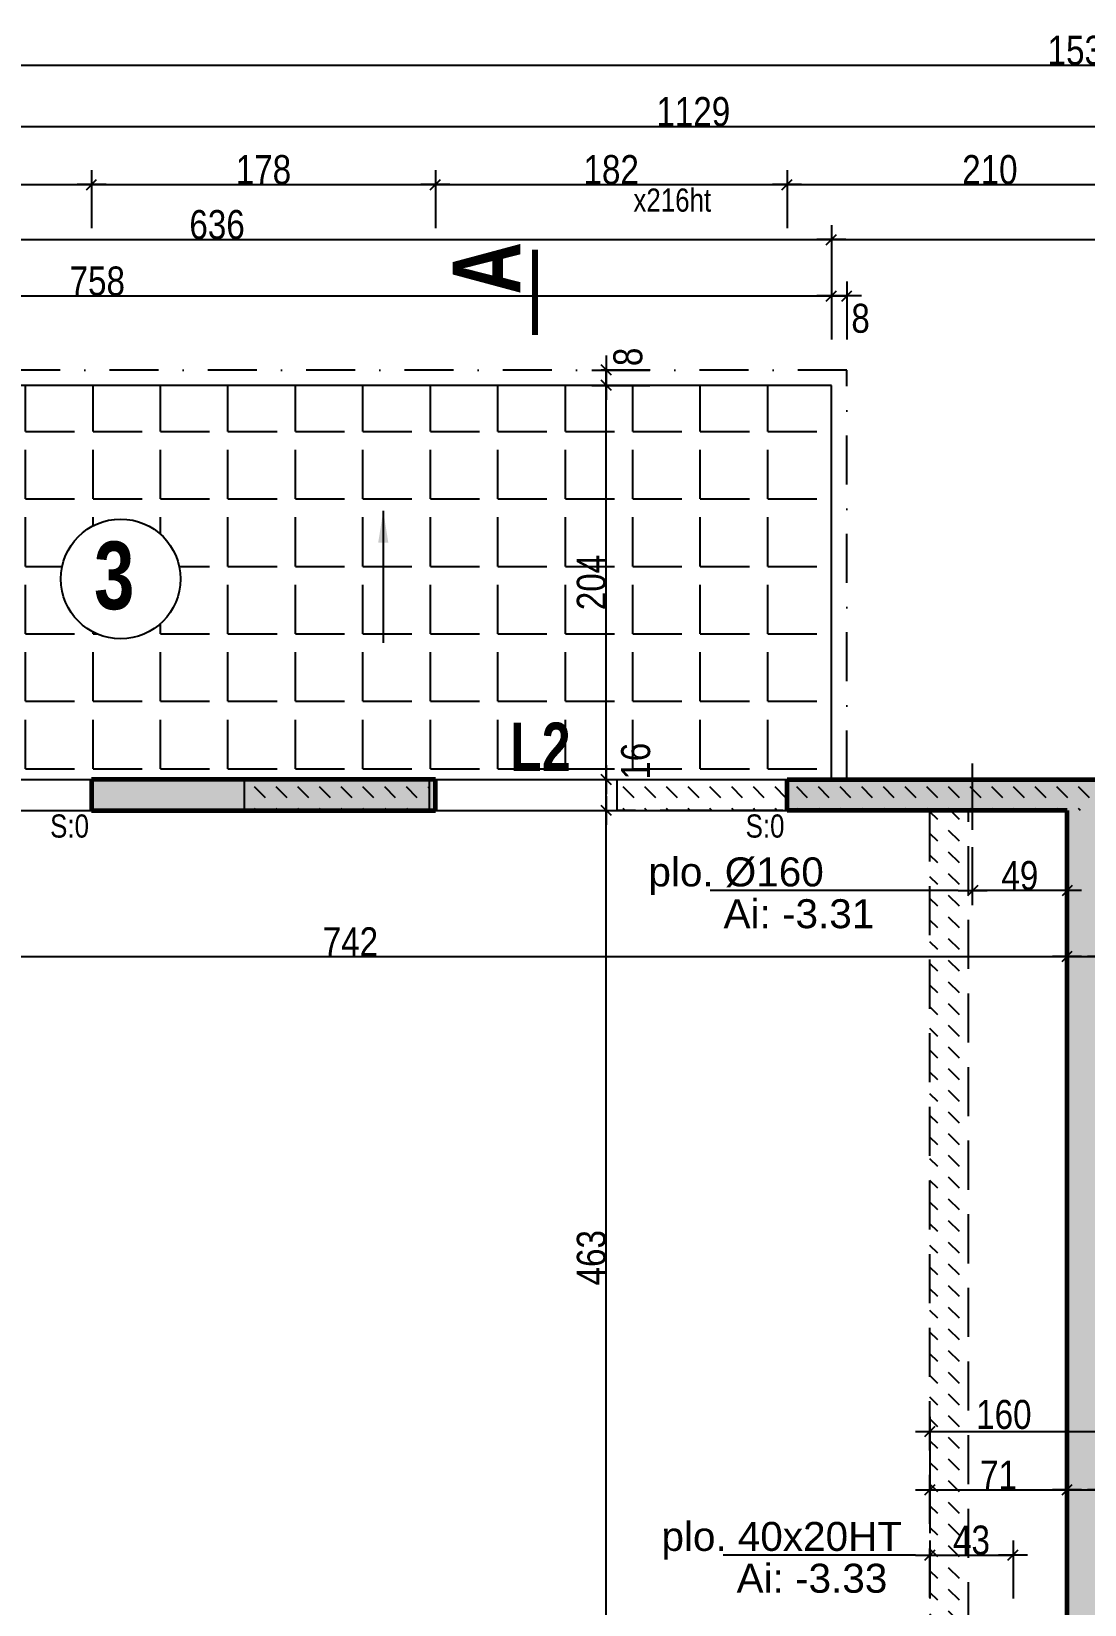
# Model space of a CAD drawing. Header units: millimetres. Extents: x -1921 to 5237, y 0 to 8595.
# Drawn here: x 543 to 1088, y 6889 to 7703 of the extents above; entities that cross this region are included whole.
import ezdxf
from ezdxf.enums import TextEntityAlignment as Align

# ---------------------------------------------------------------- set-up
doc = ezdxf.new("R2010")
doc.units = ezdxf.units.MM
doc.linetypes.add('CACHEX2', pattern=[19.05, 12.7, -6.35])
doc.linetypes.add('TIRETPTX2', pattern=[50.8, 25.4, -12.7, 0, -12.7])
for name, color, linetype in [('01_cote_gen', 4, 'Continuous'), ('01_isolant ext', 2, 'TIRETPTX2'), ('01_linteaux', 2, 'Continuous'), ('01_murs_sup', 2, 'CACHEX2'), ('01_poch_BN', 9, 'Continuous'), ('01_poch_murs', 253, 'Continuous'), ('01_resv', 32, 'Continuous'), ('01_texte', 230, 'Continuous'), ('AA_COTES', 2, 'Continuous')]:
    doc.layers.add(name, color=color, linetype=linetype)
doc.layers.add('01_murs_coup', color=5, linetype='Continuous', lineweight=60)
doc.styles.add('ARIAL', font='arial.ttf')
doc.styles.add('impact', font='impact.ttf')
doc.styles.add('MATTE_TXT', font='arial.ttf')
doc.styles.add('STYLE2', font='ARIALN.TTF')
doc.dimstyles.new('JB50', dxfattribs={"dimscale": 0.1, "dimtxt": 150, "dimasz": 15, "dimexe": 0.1, "dimexo": 0.1, "dimgap": 0.09, "dimtad": 1, "dimdec": 1, "dimdsep": 46, "dimtxsty": 'STYLE2', "dimblk1": 'BOND_G', "dimblk2": 'BOND_D', "dimsah": 1, "dimcen": 1.5, "dimdle": 0.01, "dimse1": 1, "dimse2": 1, "dimclrd": 4, "dimclre": 2, "dimclrt": 6, "dimazin": 2, "dimtfac": 2.333333, "dimtdec": 1, "dimtix": 1, "dimtmove": 2, "dimatfit": 3, "dimldrblk": 'BOND_G', "dimfxl": 1, "dimtolj": 1, "dimtzin": 0, "dimarcsym": 0})
pattern_1 = [(135, (-32158.9156, 27422.237), (-11.2253202, 9e-16), [7.9375, -7.9375])]

# ---------------------------------------------------------------- blocks, each defined once
blk = doc.blocks.new('BOND_G')
at = {"layer": 'AA_COTES', "color": 0}
for p, q in [((0, -5), (0, 15)), ((5, 0), (-5, 0)), ((1.77, 1.77), (-1.77, -1.77))]:
    blk.add_line(p, q, dxfattribs=at)
blk = doc.blocks.new('BOND_D')
at = {"layer": 'AA_COTES', "color": 0}
for p, q in [((5, 0), (-5, 0)), ((-1.77, -1.77), (1.77, 1.77)), ((0, 5), (0, -15))]:
    blk.add_line(p, q, dxfattribs=at)
blk = doc.blocks.new('*D16')
at = {"layer": '01_linteaux', "color": 4, "lineweight": -2, "transparency": 16777216}
blk.add_line((322.42, 7685.63), (1853.42, 7685.63), dxfattribs=at)
at = {"layer": 'DEFPOINTS', "color": 0}
for p in [(1854.92, 7685.63), (320.92, 7551.67), (1854.92, 7547.18)]:
    blk.add_point(p, dxfattribs=at)
at = {"layer": '01_linteaux', "color": 4, "lineweight": -2, "transparency": 16777216, "xscale": 1.5, "yscale": 1.5, "zscale": 1.5, "rotation": 180}
blk.add_blockref('BOND_G', (320.92, 7685.63), dxfattribs=at)
at = {"layer": '01_linteaux', "color": 4, "lineweight": -2, "transparency": 16777216, "xscale": 1.5, "yscale": 1.5, "zscale": 1.5}
blk.add_blockref('BOND_D', (1854.92, 7685.63), dxfattribs=at)
at = {"layer": '01_linteaux', "color": 6, "transparency": 16777216, "insert": (1087.92, 7693.3), "char_height": 15, "attachment_point": 5, "style": 'STYLE2'}
blk.add_mtext('\\A1;1534', dxfattribs=at)
blk = doc.blocks.new('*D17')
at = {"layer": '01_cote_gen', "color": 4, "lineweight": -2, "transparency": 16777216}
blk.add_line((338.42, 7224.4), (1077.42, 7224.4), dxfattribs=at)
at = {"layer": 'DEFPOINTS', "color": 0}
for p in [(336.92, 7235.08), (1078.92, 7235.08), (1078.92, 7224.4)]:
    blk.add_point(p, dxfattribs=at)
at = {"layer": '01_cote_gen', "color": 4, "lineweight": -2, "transparency": 16777216, "xscale": 1.5, "yscale": 1.5, "zscale": 1.5, "rotation": 180}
blk.add_blockref('BOND_G', (336.92, 7224.4), dxfattribs=at)
at = {"layer": '01_cote_gen', "color": 4, "lineweight": -2, "transparency": 16777216, "xscale": 1.5, "yscale": 1.5, "zscale": 1.5}
blk.add_blockref('BOND_D', (1078.92, 7224.4), dxfattribs=at)
at = {"layer": '01_cote_gen', "color": 6, "transparency": 16777216, "insert": (707.92, 7231.94), "char_height": 15, "attachment_point": 5, "style": 'STYLE2'}
blk.add_mtext('\\A1;742', dxfattribs=at)
blk = doc.blocks.new('*D18')
at = {"layer": '01_cote_gen', "color": 4, "lineweight": -2, "transparency": 16777216}
blk.add_line((1080.42, 7224.4), (1095.42, 7224.4), dxfattribs=at)
at = {"layer": 'DEFPOINTS', "color": 0}
for p in [(1096.92, 7224.4), (1078.92, 7175.58), (1096.92, 7175.58)]:
    blk.add_point(p, dxfattribs=at)
at = {"layer": '01_cote_gen', "color": 4, "lineweight": -2, "transparency": 16777216, "xscale": 1.5, "yscale": 1.5, "zscale": 1.5, "rotation": 180}
blk.add_blockref('BOND_G', (1078.92, 7224.4), dxfattribs=at)
at = {"layer": '01_cote_gen', "color": 4, "lineweight": -2, "transparency": 16777216, "xscale": 1.5, "yscale": 1.5, "zscale": 1.5}
blk.add_blockref('BOND_D', (1096.92, 7224.4), dxfattribs=at)
at = {"layer": '01_cote_gen', "color": 6, "transparency": 16777216, "insert": (1107.19, 7212.23), "char_height": 15, "attachment_point": 5, "style": 'STYLE2'}
blk.add_mtext('\\A1;18', dxfattribs=at)
blk = doc.blocks.new('*D67')
at = {"layer": '01_cote_gen', "color": 4, "lineweight": -2, "transparency": 16777216}
blk.add_line((322.42, 7653.91), (1448.42, 7653.91), dxfattribs=at)
at = {"layer": 'DEFPOINTS', "color": 0}
for p in [(320.92, 7663.13), (1449.92, 7653.91), (1449.92, 7540.79)]:
    blk.add_point(p, dxfattribs=at)
at = {"layer": '01_cote_gen', "color": 4, "lineweight": -2, "transparency": 16777216, "xscale": 1.5, "yscale": 1.5, "zscale": 1.5, "rotation": 180}
blk.add_blockref('BOND_G', (320.92, 7653.91), dxfattribs=at)
at = {"layer": '01_cote_gen', "color": 4, "lineweight": -2, "transparency": 16777216, "xscale": 1.5, "yscale": 1.5, "zscale": 1.5}
blk.add_blockref('BOND_D', (1449.92, 7653.91), dxfattribs=at)
at = {"layer": '01_cote_gen', "color": 6, "transparency": 16777216, "insert": (885.42, 7661.58), "char_height": 15, "attachment_point": 5, "style": 'STYLE2'}
blk.add_mtext('\\A1;1129', dxfattribs=at)
blk = doc.blocks.new('*D71')
at = {"layer": '01_cote_gen', "color": 4, "lineweight": -2, "transparency": 16777216}
blk.add_line((393.42, 7623.89), (572.42, 7623.89), dxfattribs=at)
at = {"layer": 'DEFPOINTS', "color": 0}
for p in [(573.92, 7623.89), (391.92, 7601.39), (573.92, 7328.79)]:
    blk.add_point(p, dxfattribs=at)
at = {"layer": '01_cote_gen', "color": 4, "lineweight": -2, "transparency": 16777216, "xscale": 1.5, "yscale": 1.5, "zscale": 1.5, "rotation": 180}
blk.add_blockref('BOND_G', (391.92, 7623.89), dxfattribs=at)
at = {"layer": '01_cote_gen', "color": 4, "lineweight": -2, "transparency": 16777216, "xscale": 1.5, "yscale": 1.5, "zscale": 1.5}
blk.add_blockref('BOND_D', (573.92, 7623.89), dxfattribs=at)
at = {"layer": '01_cote_gen', "color": 6, "transparency": 16777216, "insert": (482.92, 7631.56), "char_height": 15, "attachment_point": 5, "style": 'STYLE2'}
blk.add_mtext('\\A1;182', dxfattribs=at)
blk = doc.blocks.new('*D72')
at = {"layer": '01_cote_gen', "color": 4, "lineweight": -2, "transparency": 16777216}
blk.add_line((575.42, 7623.89), (750.42, 7623.89), dxfattribs=at)
at = {"layer": 'DEFPOINTS', "color": 0}
for p in [(751.92, 7623.89), (573.92, 7328.79), (751.92, 7328.79)]:
    blk.add_point(p, dxfattribs=at)
at = {"layer": '01_cote_gen', "color": 4, "lineweight": -2, "transparency": 16777216, "xscale": 1.5, "yscale": 1.5, "zscale": 1.5, "rotation": 180}
blk.add_blockref('BOND_G', (573.92, 7623.89), dxfattribs=at)
at = {"layer": '01_cote_gen', "color": 4, "lineweight": -2, "transparency": 16777216, "xscale": 1.5, "yscale": 1.5, "zscale": 1.5}
blk.add_blockref('BOND_D', (751.92, 7623.89), dxfattribs=at)
at = {"layer": '01_cote_gen', "color": 6, "transparency": 16777216, "insert": (662.92, 7631.56), "char_height": 15, "attachment_point": 5, "style": 'STYLE2'}
blk.add_mtext('\\A1;178', dxfattribs=at)
blk = doc.blocks.new('*D73')
at = {"layer": '01_cote_gen', "color": 4, "lineweight": -2, "transparency": 16777216}
blk.add_line((753.42, 7623.89), (932.42, 7623.89), dxfattribs=at)
at = {"layer": 'DEFPOINTS', "color": 0}
for p in [(933.92, 7623.89), (751.92, 7601.39), (933.92, 7328.79)]:
    blk.add_point(p, dxfattribs=at)
at = {"layer": '01_cote_gen', "color": 4, "lineweight": -2, "transparency": 16777216, "xscale": 1.5, "yscale": 1.5, "zscale": 1.5, "rotation": 180}
blk.add_blockref('BOND_G', (751.92, 7623.89), dxfattribs=at)
at = {"layer": '01_cote_gen', "color": 4, "lineweight": -2, "transparency": 16777216, "xscale": 1.5, "yscale": 1.5, "zscale": 1.5}
blk.add_blockref('BOND_D', (933.92, 7623.89), dxfattribs=at)
at = {"layer": '01_cote_gen', "color": 6, "transparency": 16777216, "insert": (842.92, 7631.56), "char_height": 15, "attachment_point": 5, "style": 'STYLE2'}
blk.add_mtext('\\A1;182', dxfattribs=at)
blk = doc.blocks.new('*D74')
at = {"layer": '01_cote_gen', "color": 4, "lineweight": -2, "transparency": 16777216}
blk.add_line((935.42, 7623.89), (1142.42, 7623.89), dxfattribs=at)
at = {"layer": 'DEFPOINTS', "color": 0}
for p in [(1143.92, 7623.89), (933.92, 7328.79), (1143.92, 7328.79)]:
    blk.add_point(p, dxfattribs=at)
at = {"layer": '01_cote_gen', "color": 4, "lineweight": -2, "transparency": 16777216, "xscale": 1.5, "yscale": 1.5, "zscale": 1.5, "rotation": 180}
blk.add_blockref('BOND_G', (933.92, 7623.89), dxfattribs=at)
at = {"layer": '01_cote_gen', "color": 4, "lineweight": -2, "transparency": 16777216, "xscale": 1.5, "yscale": 1.5, "zscale": 1.5}
blk.add_blockref('BOND_D', (1143.92, 7623.89), dxfattribs=at)
at = {"layer": '01_cote_gen', "color": 6, "transparency": 16777216, "insert": (1038.92, 7631.56), "char_height": 15, "attachment_point": 5, "style": 'STYLE2'}
blk.add_mtext('\\A1;210', dxfattribs=at)
blk = doc.blocks.new('*D80')
at = {"layer": '01_cote_gen', "color": 4, "lineweight": -2, "transparency": 16777216}
blk.add_line((322.42, 7595.43), (955.4, 7595.43), dxfattribs=at)
at = {"layer": 'DEFPOINTS', "color": 0}
for p in [(956.9, 7595.43), (320.92, 7572.93), (956.9, 7540.79)]:
    blk.add_point(p, dxfattribs=at)
at = {"layer": '01_cote_gen', "color": 4, "lineweight": -2, "transparency": 16777216, "xscale": 1.5, "yscale": 1.5, "zscale": 1.5, "rotation": 180}
blk.add_blockref('BOND_G', (320.92, 7595.43), dxfattribs=at)
at = {"layer": '01_cote_gen', "color": 4, "lineweight": -2, "transparency": 16777216, "xscale": 1.5, "yscale": 1.5, "zscale": 1.5}
blk.add_blockref('BOND_D', (956.9, 7595.43), dxfattribs=at)
at = {"layer": '01_cote_gen', "color": 6, "transparency": 16777216, "insert": (638.91, 7603.1), "char_height": 15, "attachment_point": 5, "style": 'STYLE2'}
blk.add_mtext('\\A1;636', dxfattribs=at)
blk = doc.blocks.new('*D81')
at = {"layer": '01_cote_gen', "color": 4, "lineweight": -2, "transparency": 16777216}
blk.add_line((200.4, 7566.22), (955.4, 7566.22), dxfattribs=at)
at = {"layer": 'DEFPOINTS', "color": 0}
for p in [(198.9, 7572.93), (956.9, 7572.93), (956.9, 7566.22)]:
    blk.add_point(p, dxfattribs=at)
at = {"layer": '01_cote_gen', "color": 4, "lineweight": -2, "transparency": 16777216, "xscale": 1.5, "yscale": 1.5, "zscale": 1.5, "rotation": 180}
blk.add_blockref('BOND_G', (198.9, 7566.22), dxfattribs=at)
at = {"layer": '01_cote_gen', "color": 4, "lineweight": -2, "transparency": 16777216, "xscale": 1.5, "yscale": 1.5, "zscale": 1.5}
blk.add_blockref('BOND_D', (956.9, 7566.22), dxfattribs=at)
at = {"layer": '01_cote_gen', "color": 6, "transparency": 16777216, "insert": (576.9, 7573.88), "char_height": 15, "attachment_point": 5, "style": 'STYLE2'}
blk.add_mtext('\\A1;758', dxfattribs=at)
blk = doc.blocks.new('*D82')
at = {"layer": '01_cote_gen', "color": 4, "lineweight": -2, "transparency": 16777216}
blk.add_line((958.4, 7595.43), (1448.42, 7595.43), dxfattribs=at)
at = {"layer": 'DEFPOINTS', "color": 0}
for p in [(1449.92, 7595.43), (956.9, 7587.93), (1449.92, 7527.91)]:
    blk.add_point(p, dxfattribs=at)
at = {"layer": '01_cote_gen', "color": 4, "lineweight": -2, "transparency": 16777216, "xscale": 1.5, "yscale": 1.5, "zscale": 1.5, "rotation": 180}
blk.add_blockref('BOND_G', (956.9, 7595.43), dxfattribs=at)
at = {"layer": '01_cote_gen', "color": 4, "lineweight": -2, "transparency": 16777216, "xscale": 1.5, "yscale": 1.5, "zscale": 1.5}
blk.add_blockref('BOND_D', (1449.92, 7595.43), dxfattribs=at)
at = {"layer": '01_cote_gen', "color": 6, "transparency": 16777216, "insert": (1203.41, 7603.1), "char_height": 15, "attachment_point": 5, "style": 'STYLE2'}
blk.add_mtext('\\A1;493', dxfattribs=at)
blk = doc.blocks.new('*D111')
at = {"layer": '01_cote_gen', "color": 4, "lineweight": -2, "transparency": 16777216}
blk.add_line((958.4, 7566.22), (963.4, 7566.22), dxfattribs=at)
at = {"layer": 'DEFPOINTS', "color": 0}
for p in [(964.9, 7566.22), (956.9, 7554.3), (964.9, 7527.91)]:
    blk.add_point(p, dxfattribs=at)
at = {"layer": '01_cote_gen', "color": 4, "lineweight": -2, "transparency": 16777216, "xscale": 1.5, "yscale": 1.5, "zscale": 1.5, "rotation": 180}
blk.add_blockref('BOND_G', (956.9, 7566.22), dxfattribs=at)
at = {"layer": '01_cote_gen', "color": 4, "lineweight": -2, "transparency": 16777216, "xscale": 1.5, "yscale": 1.5, "zscale": 1.5}
blk.add_blockref('BOND_D', (964.9, 7566.22), dxfattribs=at)
at = {"layer": '01_cote_gen', "color": 6, "transparency": 16777216, "insert": (972, 7554.58), "char_height": 15, "attachment_point": 5, "style": 'STYLE2'}
blk.add_mtext('\\A1;8', dxfattribs=at)
blk = doc.blocks.new('*D119')
at = {"layer": '01_cote_gen', "color": 4, "lineweight": -2, "transparency": 16777216}
blk.add_line((1009.42, 6948.34), (1077.42, 6948.34), dxfattribs=at)
at = {"layer": 'DEFPOINTS', "color": 0}
for p in [(1078.92, 6948.34), (1078.92, 6936.14), (1007.92, 6891.71)]:
    blk.add_point(p, dxfattribs=at)
at = {"layer": '01_cote_gen', "color": 4, "lineweight": -2, "transparency": 16777216, "xscale": 1.5, "yscale": 1.5, "zscale": 1.5, "rotation": 180}
blk.add_blockref('BOND_G', (1007.92, 6948.34), dxfattribs=at)
at = {"layer": '01_cote_gen', "color": 4, "lineweight": -2, "transparency": 16777216, "xscale": 1.5, "yscale": 1.5, "zscale": 1.5}
blk.add_blockref('BOND_D', (1078.92, 6948.34), dxfattribs=at)
at = {"layer": '01_cote_gen', "color": 6, "transparency": 16777216, "insert": (1043.42, 6955.88), "char_height": 15, "attachment_point": 5, "style": 'STYLE2'}
blk.add_mtext('\\A1;71', dxfattribs=at)
blk = doc.blocks.new('*D412')
at = {"layer": '01_cote_gen', "color": 4, "lineweight": -2, "transparency": 16777216}
blk.add_line((840.39, 6838.4), (840.39, 7298.4), dxfattribs=at)
at = {"layer": 'DEFPOINTS', "color": 0}
for p in [(840.39, 7299.9), (862.89, 7299.9), (862.89, 6836.9)]:
    blk.add_point(p, dxfattribs=at)
at = {"layer": '01_cote_gen', "color": 4, "lineweight": -2, "transparency": 16777216, "xscale": 1.5, "yscale": 1.5, "zscale": 1.5}
for name, p, rotation in [('BOND_D', (840.39, 7299.9), 90), ('BOND_G', (840.39, 6836.9), 270)]:
    blk.add_blockref(name, p, dxfattribs=dict(at, rotation=rotation))
at = {"layer": '01_cote_gen', "color": 6, "transparency": 16777216, "insert": (832.72, 7068.4), "char_height": 15, "attachment_point": 5, "rotation": 90, "style": 'STYLE2'}
blk.add_mtext('\\A1;463', dxfattribs=at)
blk = doc.blocks.new('*D413')
at = {"layer": '01_cote_gen', "color": 4, "lineweight": -2, "transparency": 16777216}
blk.add_line((840.39, 7301.4), (840.39, 7314.4), dxfattribs=at)
at = {"layer": 'DEFPOINTS', "color": 0}
for p in [(840.39, 7315.9), (862.89, 7315.9), (862.89, 7299.9)]:
    blk.add_point(p, dxfattribs=at)
at = {"layer": '01_cote_gen', "color": 4, "lineweight": -2, "transparency": 16777216, "xscale": 1.5, "yscale": 1.5, "zscale": 1.5}
for name, p, rotation in [('BOND_D', (840.39, 7315.9), 90), ('BOND_G', (840.39, 7299.9), 270)]:
    blk.add_blockref(name, p, dxfattribs=dict(at, rotation=rotation))
at = {"layer": '01_cote_gen', "color": 6, "transparency": 16777216, "insert": (855.67, 7325.41), "char_height": 15, "attachment_point": 5, "rotation": 90, "style": 'STYLE2'}
blk.add_mtext('\\A1;16', dxfattribs=at)
blk = doc.blocks.new('*D414')
at = {"layer": '01_cote_gen', "color": 4, "lineweight": -2, "transparency": 16777216}
blk.add_line((840.39, 7317.4), (840.39, 7518.41), dxfattribs=at)
at = {"layer": 'DEFPOINTS', "color": 0}
for p in [(840.39, 7519.91), (873.33, 7519.91), (880.75, 7315.9)]:
    blk.add_point(p, dxfattribs=at)
at = {"layer": '01_cote_gen', "color": 4, "lineweight": -2, "transparency": 16777216, "xscale": 1.5, "yscale": 1.5, "zscale": 1.5}
for name, p, rotation in [('BOND_D', (840.39, 7519.91), 90), ('BOND_G', (840.39, 7315.9), 270)]:
    blk.add_blockref(name, p, dxfattribs=dict(at, rotation=rotation))
at = {"layer": '01_cote_gen', "color": 6, "transparency": 16777216, "insert": (832.72, 7417.91), "char_height": 15, "attachment_point": 5, "rotation": 90, "style": 'STYLE2'}
blk.add_mtext('\\A1;204', dxfattribs=at)
blk = doc.blocks.new('*D415')
at = {"layer": '01_cote_gen', "color": 4, "lineweight": -2, "transparency": 16777216}
blk.add_line((840.39, 7521.41), (840.39, 7526.41), dxfattribs=at)
at = {"layer": 'DEFPOINTS', "color": 0}
for p in [(840.39, 7527.91), (862.89, 7527.91), (862.89, 7519.91)]:
    blk.add_point(p, dxfattribs=at)
at = {"layer": '01_cote_gen', "color": 4, "lineweight": -2, "transparency": 16777216, "xscale": 1.5, "yscale": 1.5, "zscale": 1.5}
for name, p, rotation in [('BOND_D', (840.39, 7527.91), 90), ('BOND_G', (840.39, 7519.91), 270)]:
    blk.add_blockref(name, p, dxfattribs=dict(at, rotation=rotation))
at = {"layer": '01_cote_gen', "color": 6, "transparency": 16777216, "insert": (851.61, 7534.69), "char_height": 15, "attachment_point": 5, "rotation": 90, "style": 'STYLE2'}
blk.add_mtext('\\A1;8', dxfattribs=at)
blk = doc.blocks.new('*D416')
at = {"layer": '01_cote_gen', "color": 4, "lineweight": -2, "transparency": 16777216}
blk.add_line((1080.42, 6948.34), (1095.42, 6948.34), dxfattribs=at)
at = {"layer": 'DEFPOINTS', "color": 0}
for p in [(1096.92, 6948.34), (1078.92, 6934.06), (1096.92, 6934.06)]:
    blk.add_point(p, dxfattribs=at)
at = {"layer": '01_cote_gen', "color": 4, "lineweight": -2, "transparency": 16777216, "xscale": 1.5, "yscale": 1.5, "zscale": 1.5, "rotation": 180}
blk.add_blockref('BOND_G', (1078.92, 6948.34), dxfattribs=at)
at = {"layer": '01_cote_gen', "color": 4, "lineweight": -2, "transparency": 16777216, "xscale": 1.5, "yscale": 1.5, "zscale": 1.5}
blk.add_blockref('BOND_D', (1096.92, 6948.34), dxfattribs=at)
at = {"layer": '01_cote_gen', "color": 6, "transparency": 16777216, "insert": (1111.93, 6934.7), "char_height": 15, "attachment_point": 5, "style": 'STYLE2'}
blk.add_mtext('\\A1;18', dxfattribs=at)
blk = doc.blocks.new('*D417')
at = {"layer": '01_cote_gen', "color": 4, "lineweight": -2, "transparency": 16777216}
blk.add_line((1009.42, 6978.53), (1166.42, 6978.53), dxfattribs=at)
at = {"layer": 'DEFPOINTS', "color": 0}
for p in [(1167.92, 6978.53), (1007.92, 6955.84), (1167.92, 6955.84)]:
    blk.add_point(p, dxfattribs=at)
at = {"layer": '01_cote_gen', "color": 4, "lineweight": -2, "transparency": 16777216, "xscale": 1.5, "yscale": 1.5, "zscale": 1.5, "rotation": 180}
blk.add_blockref('BOND_G', (1007.92, 6978.53), dxfattribs=at)
at = {"layer": '01_cote_gen', "color": 4, "lineweight": -2, "transparency": 16777216, "xscale": 1.5, "yscale": 1.5, "zscale": 1.5}
blk.add_blockref('BOND_D', (1167.92, 6978.53), dxfattribs=at)
at = {"layer": '01_cote_gen', "color": 6, "transparency": 16777216, "insert": (1046.16, 6987.19), "char_height": 15, "attachment_point": 5, "style": 'STYLE2'}
blk.add_mtext('\\A1;160', dxfattribs=at)
blk = doc.blocks.new('*D640')
at = {"layer": '01_resv', "color": 4, "lineweight": -2, "transparency": 16777216}
blk.add_line((1077.42, 7258.46), (1031.46, 7258.46), dxfattribs=at)
at = {"layer": 'DEFPOINTS', "color": 0}
for p in [(1078.92, 7299.9), (1029.96, 7289.86), (1029.96, 7258.46)]:
    blk.add_point(p, dxfattribs=at)
at = {"layer": '01_resv', "color": 4, "lineweight": -2, "transparency": 16777216, "xscale": 1.5, "yscale": 1.5, "zscale": 1.5, "rotation": 180}
blk.add_blockref('BOND_D', (1029.96, 7258.46), dxfattribs=at)
at = {"layer": '01_resv', "color": 4, "lineweight": -2, "transparency": 16777216, "xscale": 1.5, "yscale": 1.5, "zscale": 1.5}
blk.add_blockref('BOND_G', (1078.92, 7258.46), dxfattribs=at)
at = {"layer": '01_resv', "color": 6, "transparency": 16777216, "insert": (1054.44, 7266.13), "char_height": 15, "attachment_point": 5, "style": 'STYLE2'}
blk.add_mtext('\\A1;49', dxfattribs=at)
blk = doc.blocks.new('*D645')
at = {"layer": '01_resv', "color": 4, "lineweight": -2, "transparency": 16777216}
blk.add_line((1009.42, 6914.49), (1049.4, 6914.49), dxfattribs=at)
at = {"layer": 'DEFPOINTS', "color": 0}
for p in [(1050.9, 6914.49), (1007.92, 6874.02), (1050.9, 6853.5)]:
    blk.add_point(p, dxfattribs=at)
at = {"layer": '01_resv', "color": 4, "lineweight": -2, "transparency": 16777216, "xscale": 1.5, "yscale": 1.5, "zscale": 1.5, "rotation": 180}
blk.add_blockref('BOND_G', (1007.92, 6914.49), dxfattribs=at)
at = {"layer": '01_resv', "color": 4, "lineweight": -2, "transparency": 16777216, "xscale": 1.5, "yscale": 1.5, "zscale": 1.5}
blk.add_blockref('BOND_D', (1050.9, 6914.49), dxfattribs=at)
at = {"layer": '01_resv', "color": 6, "transparency": 16777216, "insert": (1029.41, 6922.16), "char_height": 15, "attachment_point": 5, "style": 'STYLE2'}
blk.add_mtext('\\A1;43', dxfattribs=at)

msp = doc.modelspace()

# ---------------------------------------------------------------- hatches: boundary and pattern name
at = {"layer": '01_murs_sup', "ltscale": 2}
h = msp.add_hatch(dxfattribs=at)
h.set_pattern_fill('DASH', color=256, scale=2.5, angle=135)
h.set_pattern_definition(pattern_1)
h.paths.add_polyline_path([(748.92, 7315.9), (652.92, 7315.9), (652.92, 7299.9), (748.92, 7299.9)])
h = msp.add_hatch(dxfattribs=at)
h.set_pattern_fill('DASH', color=256, scale=2.5, angle=135)
h.set_pattern_definition(pattern_1)
h.paths.add_polyline_path([(1522.92, 7315.9), (1469.92, 7315.9), (1469.92, 7315.92), (1449.92, 7315.92), (1449.92, 7315.9), (845.92, 7315.9), (845.92, 7299.9), (1007.92, 7299.9), (1007.92, 6663.9), (1025.92, 6663.9), (1025.92, 6818.9), (1149.92, 6818.9), (1149.92, 6788.9), (1167.92, 6788.9), (1167.92, 6836.9), (1027.92, 6836.9), (1027.92, 7299.9), (1522.92, 7299.9)])
at = {"layer": '01_poch_BN'}
h = msp.add_hatch(dxfattribs=at)
h.set_pattern_fill('ANGLE', color=256, scale=5)
h.set_pattern_definition([(0, (-40566.967, 43643.463), (0, 34.925), [25.4, -9.525]), (90, (-40566.967, 43643.463), (-34.925, 2e-15), [25.4, -9.525])])
h.paths.add_polyline_path([(956.9, 7519.91), (198.9, 7519.91), (320.92, 7315.9), (391.92, 7315.9), (573.92, 7315.9), (751.92, 7315.9), (933.92, 7315.9), (956.9, 7315.9)])
h.paths.add_polyline_path([(620, 7419.75, -1), (558.04, 7419.75, -1)], flags=16)
h.paths.add_polyline_path([(198.9, 7519.91), (198.9, 6993.91), (320.91, 6993.91), (320.91, 6995.9), (320.91, 6995.9), (320.92, 7092.9), (320.92, 7315.9)])
h.paths.add_polyline_path([(451, 7312.71), (451, 7339.32), (419.77, 7339.32), (419.77, 7312.71)], flags=9)
h.paths.add_polyline_path([(871.2, 7311.59), (871.2, 7338.2), (839.97, 7338.2), (839.97, 7311.59)], flags=9)
h.paths.add_polyline_path([(848.25, 7400), (848.25, 7436.17), (817.02, 7436.17), (817.02, 7400)], flags=24)
h.paths.add_polyline_path([(564.84, 7394.34), (606.51, 7394.34), (606.51, 7448.92), (564.84, 7448.92)], flags=24)
h.paths.add_polyline_path([(785.92, 7313.2), (826.56, 7313.2), (826.56, 7351.41), (785.92, 7351.41)], flags=9)
h.paths.add_polyline_path([(490.92, 7313.31), (527.49, 7313.31), (527.49, 7350.81), (490.92, 7350.81)], flags=9)
at = {"layer": '01_poch_murs'}
h = msp.add_hatch(color=256, dxfattribs=at)
h.dxf.hatch_style = 1
h.paths.add_polyline_path([(751.92, 7315.9), (573.92, 7315.9), (573.92, 7299.9), (751.92, 7299.9)])
h.paths.add_polyline_path([(1143.92, 7315.9), (933.92, 7315.9), (933.92, 7299.9), (1078.92, 7299.9), (1078.92, 6836.9), (1007.92, 6836.9), (1007.92, 6673.9), (1025.92, 6673.9), (1025.92, 6818.9), (1149.92, 6818.9), (1149.92, 6740.9), (1167.92, 6740.9), (1167.92, 6836.9), (1096.92, 6836.9), (1096.92, 7299.9), (1143.92, 7299.9)])
h.paths.add_polyline_path([(1025.92, 6571.91), (1007.92, 6571.91), (1007.92, 6310.91), (336.92, 6310.91), (336.92, 6400.92), (320.92, 6400.92), (320.92, 6292.92), (548.91, 6292.92), (548.91, 6272.91), (564.91, 6272.91), (564.91, 6292.91), (1007.92, 6292.91), (1007.92, 6310.91), (1025.92, 6310.91)])

# ---------------------------------------------------------------- linework, layer by layer
at = {"layer": '01_isolant ext'}
for p, q in [((964.9, 7527.91), (190.9, 7527.91)), ((964.9, 7315.9), (964.9, 7527.91))]:
    msp.add_line(p, q, dxfattribs=at)
at = {"layer": '01_linteaux'}
for p, q in [((956.9, 7519.91), (198.9, 7519.91)), ((956.9, 7315.9), (956.9, 7519.91)), ((391.92, 7315.9), (573.92, 7315.9)), ((751.92, 7315.9), (933.92, 7315.9)), ((391.92, 7299.9), (573.92, 7299.9)), ((751.92, 7299.9), (933.92, 7299.9))]:
    msp.add_line(p, q, dxfattribs=at)
at = {"layer": '01_murs_coup'}
for p, q in [((751.92, 7315.9), (573.92, 7315.9)), ((573.92, 7315.9), (573.92, 7299.9)), ((751.92, 7299.9), (751.92, 7315.9)), ((933.92, 7315.9), (1143.92, 7315.9)), ((933.92, 7299.9), (933.92, 7315.9)), ((573.92, 7299.9), (751.92, 7299.9)), ((1078.92, 7299.9), (933.92, 7299.9)), ((1078.92, 6836.9), (1078.92, 7299.9))]:
    msp.add_line(p, q, dxfattribs=at)
at = {"layer": '01_murs_sup', "ltscale": 2}
for p, q in [((748.92, 7315.9), (652.92, 7315.9)), ((652.92, 7315.9), (652.92, 7299.9)), ((748.92, 7299.9), (748.92, 7315.9)), ((845.92, 7315.9), (1449.92, 7315.9)), ((845.92, 7299.9), (845.92, 7315.9)), ((652.92, 7299.9), (748.92, 7299.9)), ((1007.92, 7299.9), (845.92, 7299.9)), ((1007.92, 6663.9), (1007.92, 7299.9)), ((1027.92, 6836.9), (1027.92, 7299.9))]:
    msp.add_line(p, q, dxfattribs=at)
at = {"layer": '01_resv'}
msp.add_line((1029.96, 7289.86), (1029.96, 7324.29), dxfattribs=at)
msp.add_solid([(1021.96, 7299.76), (1021.96, 7315.76), (1037.96, 7315.76), (1037.96, 7299.76)], dxfattribs=at)
at = {"layer": '01_texte'}
for p, q in [((724.93, 7455.01), (724.93, 7386.77)), ((1022.46, 7258.46), (894.14, 7258.46)), ((1000.42, 6914.49), (900.89, 6914.49))]:
    msp.add_line(p, q, dxfattribs=at)
at = {"layer": '01_texte', "const_width": 3}
msp.add_lwpolyline([(803.45, 7590.24), (803.45, 7545.99)], dxfattribs=at)
at = {"layer": '01_texte'}
msp.add_circle((589.02, 7419.75), 30.98, dxfattribs=at)
for points in [[(724.93, 7455.01), (722.32, 7438.57), (724.93, 7438.57)], [(724.93, 7455.01), (727.54, 7438.57), (724.93, 7438.57)]]:
    msp.add_solid(points, dxfattribs=at)

# ---------------------------------------------------------------- texts
at = {"layer": '01_texte', "style": 'MATTE_TXT', "width": 0.8}
for s, p in [('x216ht', (874.55, 7606.26)), ('S:0', (562.55, 7282.26)), ('S:0', (922.55, 7282.26))]:
    msp.add_text(s, height=12, dxfattribs=at).set_placement(p, align=Align.BOTTOM_CENTER)
at = {"layer": '01_texte', "style": 'impact'}
msp.add_text('A', height=35, rotation=90, dxfattribs=at).set_placement((806.31, 7580.58), align=Align.BOTTOM_CENTER)
msp.add_text('3', height=35, dxfattribs=at).set_placement((585.68, 7421.63), align=Align.MIDDLE_CENTER)
msp.add_text('L2', height=25, dxfattribs=at).set_placement((806.24, 7312.89), align=Align.BOTTOM_CENTER)
at = {"layer": '01_texte', "style": 'ARIAL'}
for s, p in [('plo.', (862.18, 7260.62)), ('%%C160', (901.7, 7260.62)), ('Ai: -3.31', (901.07, 7238.97)), ('plo.', (868.93, 6916.65)), ('40x20HT', (908.45, 6916.65)), ('Ai: -3.33', (907.82, 6895))]:
    msp.add_text(s, height=15, dxfattribs=at).set_placement(p)

# ---------------------------------------------------------------- dimensions: what is measured, and where the dimension line sits
at = {"layer": '01_cote_gen'}
for base, p1, p2, picture, middle in [((1449.92, 7653.91), (320.92, 7663.13), (1449.92, 7540.79), '*D67', (885.42, 7661.58)), ((573.92, 7623.89), (391.92, 7601.39), (573.92, 7328.79), '*D71', (482.92, 7631.56)), ((751.92, 7623.89), (573.92, 7328.79), (751.92, 7328.79), '*D72', (662.92, 7631.56)), ((933.92, 7623.89), (751.92, 7601.39), (933.92, 7328.79), '*D73', (842.92, 7631.56)), ((1143.92, 7623.89), (933.92, 7328.79), (1143.92, 7328.79), '*D74', (1038.92, 7631.56)), ((956.9, 7595.43), (320.92, 7572.93), (956.9, 7540.79), '*D80', (638.91, 7603.1)), ((1449.92, 7595.43), (956.9, 7587.93), (1449.92, 7527.91), '*D82', (1203.41, 7603.1)), ((1078.92, 7224.4), (336.92, 7235.08), (1078.92, 7235.08), '*D17', (707.92, 7231.94)), ((1078.92, 6948.34), (1007.92, 6891.71), (1078.92, 6936.14), '*D119', (1043.42, 6955.88))]:
    dim = msp.add_linear_dim(base=base, p1=p1, p2=p2, dimstyle='JB50', dxfattribs=at)
    dim.commit()
    dim.dimension.update_dxf_attribs({"geometry": picture, "text_midpoint": middle})
for base, p1, p2, picture, middle in [((956.9, 7566.22), (198.9, 7572.93), (956.9, 7572.93), '*D81', (576.9, 7573.88)), ((964.9, 7566.22), (956.9, 7554.3), (964.9, 7527.91), '*D111', (972, 7554.58)), ((1096.92, 7224.4), (1078.92, 7175.58), (1096.92, 7175.58), '*D18', (1107.19, 7212.23)), ((1167.92, 6978.53), (1007.92, 6955.84), (1167.92, 6955.84), '*D417', (1046.16, 6987.19)), ((1096.92, 6948.34), (1078.92, 6934.06), (1096.92, 6934.06), '*D416', (1111.93, 6934.7))]:
    dim = msp.add_linear_dim(base=base, p1=p1, p2=p2, dimstyle='JB50', dxfattribs=at)
    dim.commit()
    dim.dimension.update_dxf_attribs({"geometry": picture, "text_midpoint": middle, "dimtype": 160})
for base, p1, p2, picture, middle in [((840.39, 7527.91), (862.89, 7519.91), (862.89, 7527.91), '*D415', (851.61, 7534.69)), ((840.39, 7315.9), (862.89, 7299.9), (862.89, 7315.9), '*D413', (855.67, 7325.41))]:
    dim = msp.add_linear_dim(base=base, p1=p1, p2=p2, angle=90, dimstyle='JB50', dxfattribs=at)
    dim.commit()
    dim.dimension.update_dxf_attribs({"geometry": picture, "text_midpoint": middle, "dimtype": 160})
for base, p1, p2, picture, middle in [((840.39, 7519.91), (880.75, 7315.9), (873.33, 7519.91), '*D414', (832.72, 7417.91)), ((840.39, 7299.9), (862.89, 6836.9), (862.89, 7299.9), '*D412', (832.72, 7068.4))]:
    dim = msp.add_linear_dim(base=base, p1=p1, p2=p2, angle=90, dimstyle='JB50', dxfattribs=at)
    dim.commit()
    dim.dimension.update_dxf_attribs({"geometry": picture, "text_midpoint": middle})
at = {"layer": '01_linteaux'}
dim = msp.add_linear_dim(base=(1854.92, 7685.63), p1=(320.92, 7551.67), p2=(1854.92, 7547.18), dimstyle='JB50', dxfattribs=at)
dim.commit()
dim.dimension.update_dxf_attribs({"geometry": '*D16', "text_midpoint": (1087.92, 7693.3)})
at = {"layer": '01_resv'}
for base, p1, p2, picture, middle in [((1029.96, 7258.46), (1078.92, 7299.9), (1029.96, 7289.86), '*D640', (1054.44, 7266.13)), ((1050.9, 6914.49), (1007.92, 6874.02), (1050.9, 6853.5), '*D645', (1029.41, 6922.16))]:
    dim = msp.add_linear_dim(base=base, p1=p1, p2=p2, dimstyle='JB50', dxfattribs=at)
    dim.commit()
    dim.dimension.update_dxf_attribs({"geometry": picture, "text_midpoint": middle})

doc.saveas('drawing.dxf')
